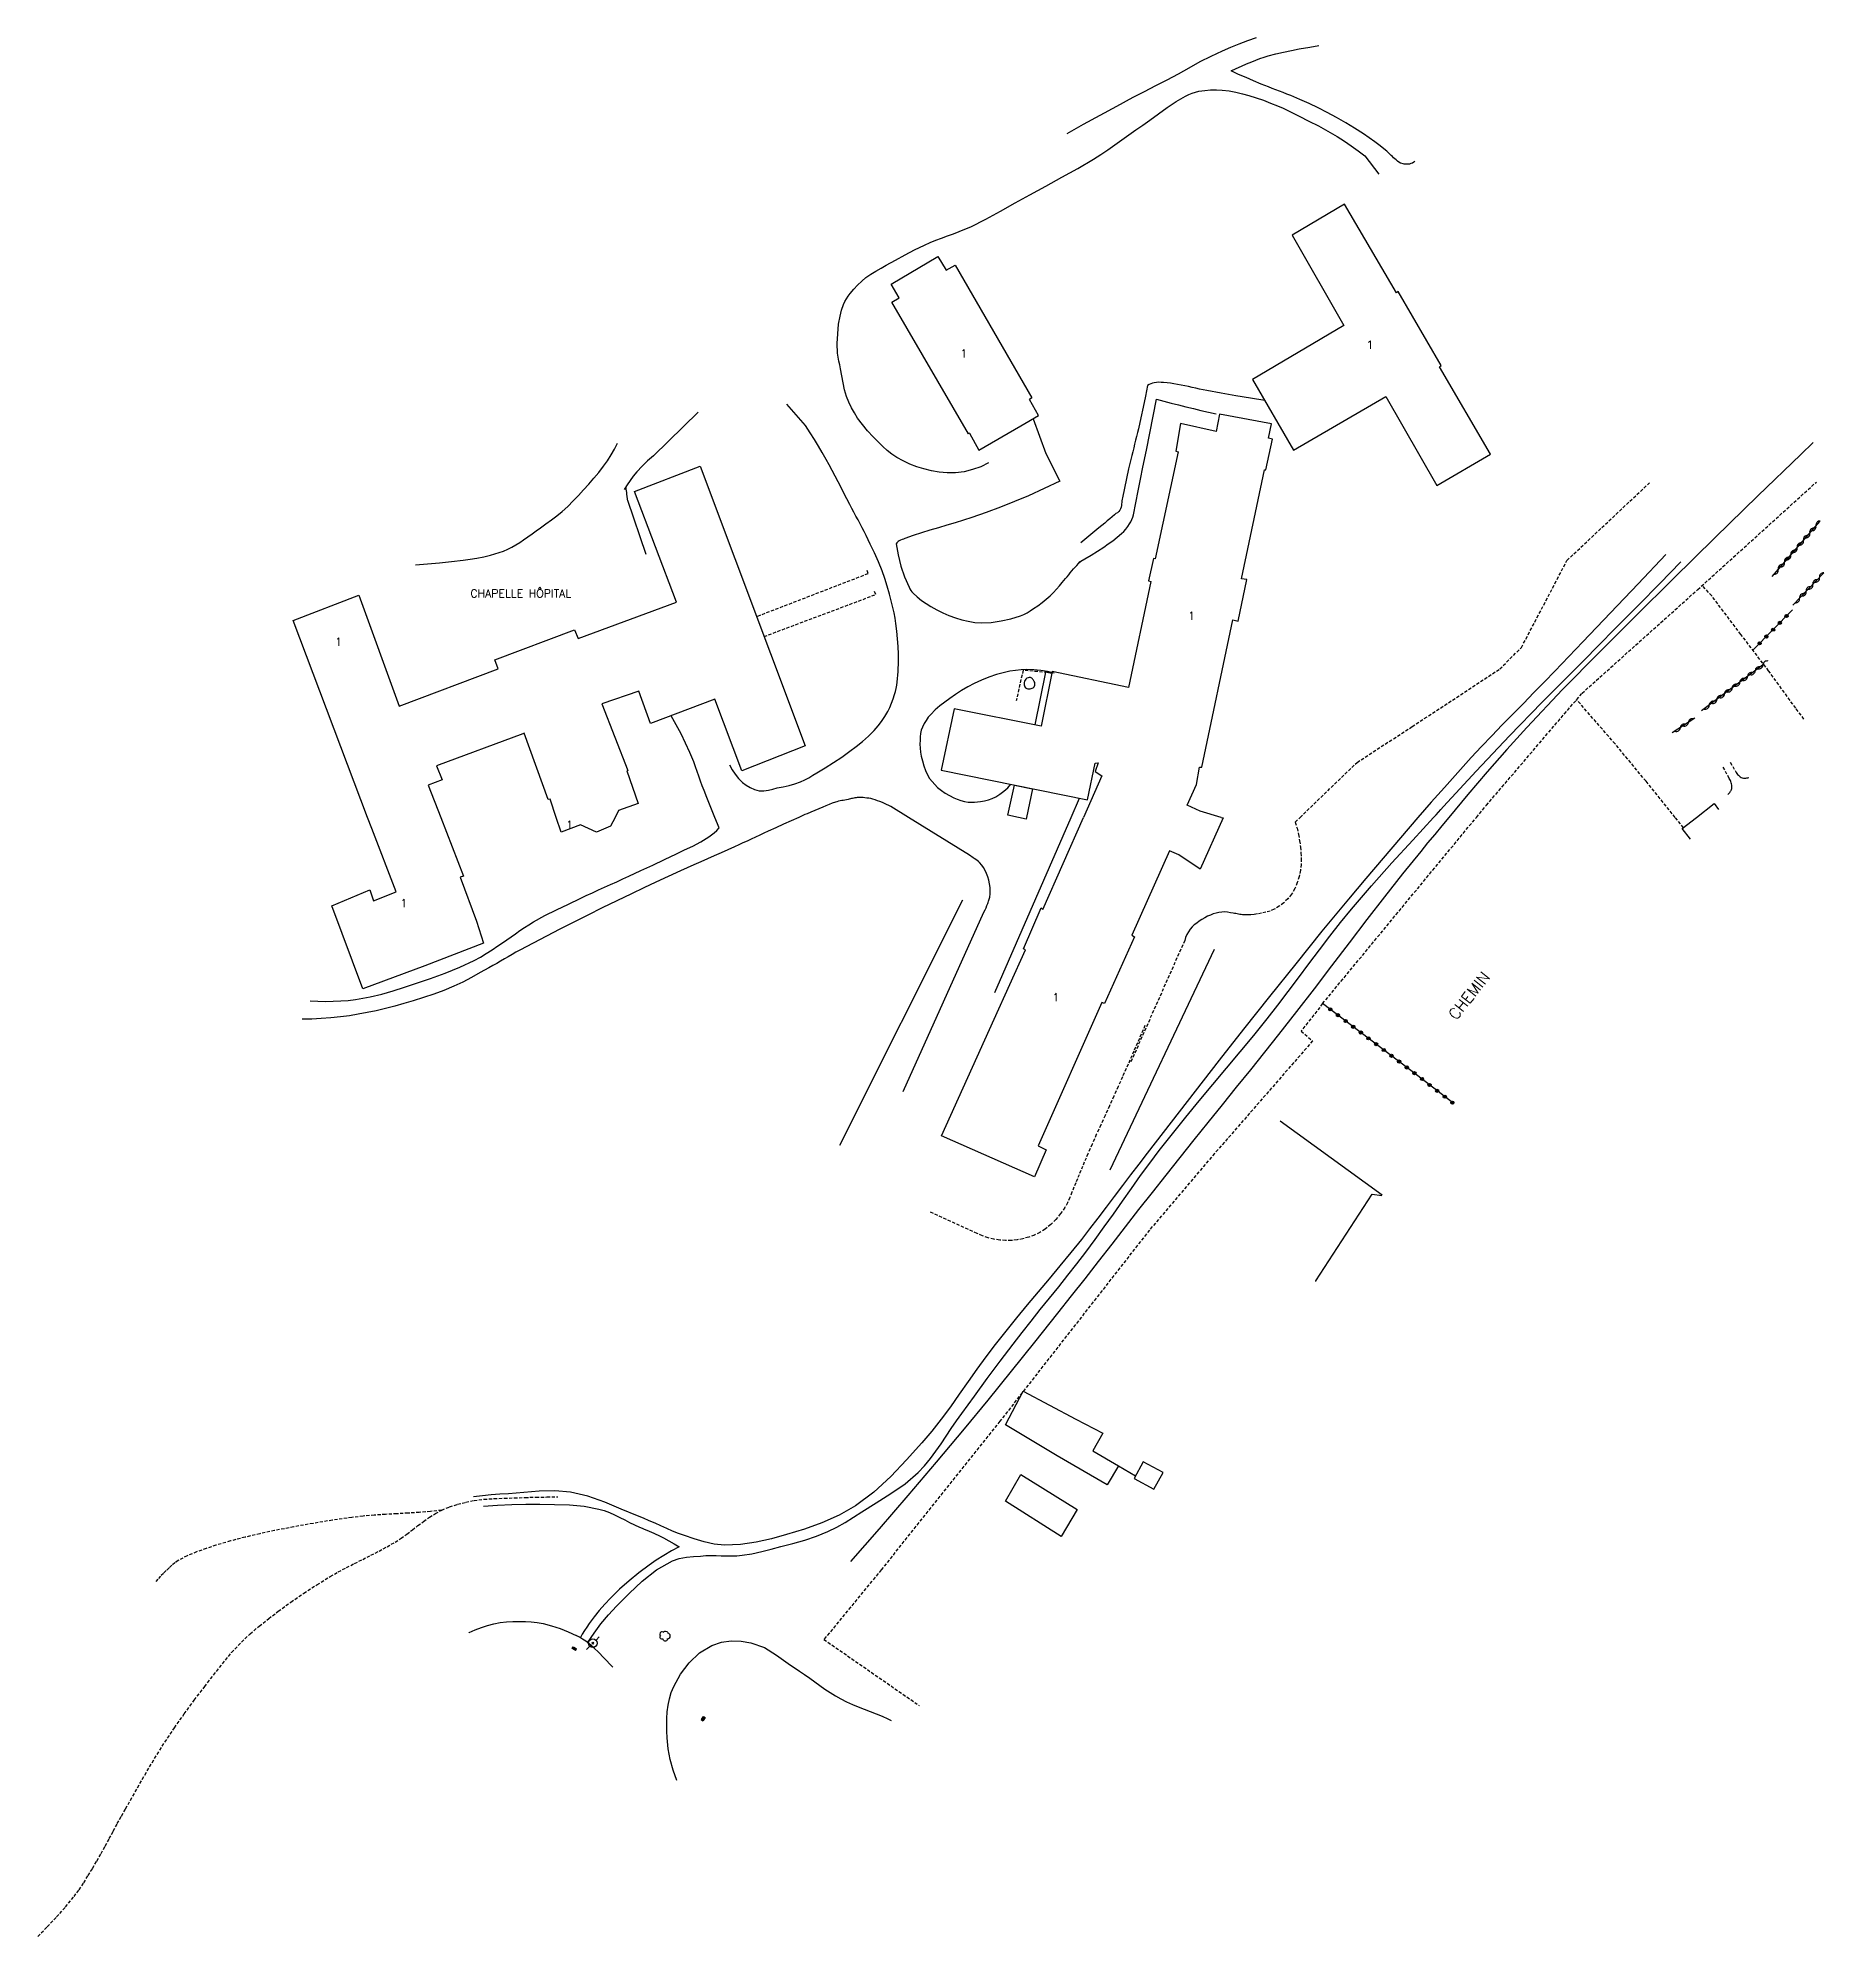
# Model space of a CAD drawing. Header units: millimetres. Extents: x 146000 to 147001, y 141999 to 143000.
# Drawn here: x 146180.7 to 146459.9, y 142496.2 to 142792.8 of the extents above; entities that cross this region are included whole.
import ezdxf
from ezdxf.enums import TextEntityAlignment as Align

# ---------------------------------------------------------------- set-up
doc = ezdxf.new("R2010")
doc.units = ezdxf.units.MM
doc.linetypes.add('DASHED', pattern=[0.75, 0.5, -0.25])
doc.layers.get('0').update_dxf_attribs({"linetype": 'CONTINUOUS'})
for name, color, linetype in [('W0014', 7, 'CONTINUOUS'), ('W0017', 7, 'CONTINUOUS'), ('W0070', 7, 'DASHED'), ('W0071', 7, 'CONTINUOUS'), ('W0101', 7, 'CONTINUOUS'), ('W0104', 1, 'CONTINUOUS'), ('W0112', 1, 'DASHED'), ('W0130', 7, 'CONTINUOUS'), ('W0211', 2, 'CONTINUOUS'), ('W0300', 7, 'CONTINUOUS'), ('W0310', 3, 'CONTINUOUS'), ('W0323', 7, 'CONTINUOUS'), ('W0401', 7, 'CONTINUOUS'), ('W0473', 7, 'CONTINUOUS'), ('W0515', 5, 'CONTINUOUS'), ('W0984', 7, 'CONTINUOUS'), ('W0989', 7, 'CONTINUOUS'), ('W0991', 7, 'CONTINUOUS')]:
    doc.layers.add(name, color=color, linetype=linetype)
doc.styles.get("Standard").update_dxf_attribs({"font": 'romans.shx', "width": 0.85})

# ---------------------------------------------------------------- blocks, each defined once
blk = doc.blocks.new('T401')
for p, q in [((-0.3, 0.3), (0, 0.3)), ((-0.3, -0.25), (-0.3, 0.3)), ((-0.3, 0.15), (0, 0.15)), ((-0.3, 0), (0, 0)), ((0, 0.3), (0, -0.25)), ((-0.3, -0.15), (0, -0.15)), ((-0.3, -0.25), (-0.3, -0.3)), ((-0.3, -0.3), (0, -0.3)), ((0, -0.3), (0, -0.25))]:
    blk.add_line(p, q)
blk = doc.blocks.new('T473')
for p, q in [((-0.166667, 0.166667), (0.166667, -0.166667)), ((-0.166667, -0.166667), (0.166667, 0.166667)), ((0.500001, 0.500001), (1.000002, 1.000002)), ((-1.000002, -1.000002), (-0.500001, -0.500001))]:
    blk.add_line(p, q)
blk.add_ellipse((0, 0), major_axis=(0.471405, 0.471405), ratio=1, start_param=5.4977871438, end_param=11.780972451)
blk = doc.blocks.new('T300')
for p, q in [((-0.8, 0.51), (-0.86, 0.34)), ((-0.86, 0.34), (-0.86, 0.17)), ((-0.86, 0.17), (-0.74, 0.06)), ((-0.69, 0.63), (-0.8, 0.51)), ((-0.8, -0.06), (-0.74, 0.06)), ((-0.74, 0.06), (-0.69, 0.11)), ((-0.57, 0.69), (-0.69, 0.63)), ((-0.46, 0.69), (-0.57, 0.69)), ((-0.29, 0.63), (-0.46, 0.69)), ((-0.29, 0.63), (-0.17, 0.74)), ((-0.23, 0.57), (-0.29, 0.63)), ((-0.17, 0.74), (-0.06, 0.8)), ((-0.06, 0.8), (0.06, 0.8)), ((0.06, 0.8), (0.23, 0.74)), ((0.23, 0.74), (0.34, 0.63)), ((0.34, 0.63), (0.4, 0.51)), ((0.46, 0.46), (0.34, 0.46)), ((0.4, 0.51), (0.4, 0.46)), ((0.57, 0.4), (0.46, 0.46)), ((0.57, 0.4), (0.69, 0.29)), ((0.69, 0.29), (0.74, 0.17)), ((0.74, 0.06), (0.69, -0.17)), ((0.74, 0.17), (0.74, 0.06)), ((-0.8, -0.17), (-0.8, -0.06)), ((-0.8, -0.23), (-0.8, -0.17)), ((-0.74, -0.34), (-0.8, -0.23)), ((-0.69, -0.4), (-0.74, -0.34)), ((-0.51, -0.46), (-0.69, -0.4)), ((-0.4, -0.46), (-0.51, -0.46)), ((-0.4, -0.46), (-0.34, -0.46)), ((-0.34, -0.46), (-0.34, -0.4)), ((-0.34, -0.51), (-0.34, -0.46)), ((-0.29, -0.63), (-0.34, -0.51)), ((-0.17, -0.74), (-0.29, -0.63)), ((-0.06, -0.8), (-0.17, -0.74)), ((0.06, -0.8), (-0.06, -0.8)), ((0.17, -0.74), (0.06, -0.8)), ((0.23, -0.69), (0.17, -0.74)), ((0.29, -0.46), (0.23, -0.46)), ((0.29, -0.63), (0.23, -0.69)), ((0.46, -0.4), (0.29, -0.46)), ((0.34, -0.51), (0.29, -0.63)), ((0.34, -0.51), (0.34, -0.46)), ((0.57, -0.34), (0.46, -0.4)), ((0.63, -0.29), (0.57, -0.34)), ((0.69, -0.17), (0.63, -0.29))]:
    blk.add_line(p, q)
blk = doc.blocks.new('t323o')
at = {"color": 0, "linetype": 'Continuous'}
for radius in [0.25, 0.15]:
    blk.add_circle((0, 0), radius, dxfattribs=at)
blk = doc.blocks.new('t310o')
at = {"color": 0, "linetype": 'Continuous'}
for centre, start, end in [((-0.5, 0.38), 216.8699, 323.1304), ((0.5, -0.37), 36.8699, 143.1303)]:
    blk.add_arc(centre, 0.625, start, end, dxfattribs=at)

msp = doc.modelspace()

# ---------------------------------------------------------------- linework, layer by layer
at = {"layer": 'W0014'}
for points in [[(146248.04, 142543.6), (146248.12, 142543.64), (146249.06, 142544.05), (146250.01, 142544.43), (146250.98, 142544.75), (146251.98, 142545.01), (146252.96, 142545.2), (146253.95, 142545.31), (146254.95, 142545.37), (146255.95, 142545.39), (146256.88, 142545.37), (146257.81, 142545.32), (146258.74, 142545.21), (146259.66, 142545.04), (146260.99, 142544.7), (146262.3, 142544.27), (146263.58, 142543.77), (146264.82, 142543.19)], [(146270.54, 142538.24), (146270.54, 142538.24), (146269.1, 142539.75), (146268.37, 142540.51), (146267.59, 142541.25), (146266.78, 142541.93), (146266.32, 142542.29), (146265.83, 142542.61), (146265.34, 142542.91), (146264.82, 142543.19)]]:
    msp.add_lwpolyline(points, dxfattribs=at)
at = {"layer": 'W0017'}
for points in [[(146371.04, 142792.79), (146369.7, 142792.33), (146368.37, 142791.84), (146367.05, 142791.31), (146365.75, 142790.74), (146364, 142789.91), (146362.27, 142789.03), (146360.57, 142788.09), (146358.89, 142787.11)], [(146367.14, 142787.63), (146367.95, 142788.01), (146368.75, 142788.38), (146369.57, 142788.73), (146370.39, 142789.07), (146371.02, 142789.32), (146371.66, 142789.55), (146372.3, 142789.78), (146372.94, 142789.99)], [(146372.94, 142789.99), (146374.15, 142790.28), (146375.36, 142790.56), (146376.58, 142790.82), (146377.8, 142791.07), (146379.45, 142791.37), (146380.88, 142791.6)], [(146358.89, 142787.11), (146357.12, 142786.21), (146355.34, 142785.31), (146353.58, 142784.39), (146351.82, 142783.47), (146349.22, 142782.08), (146346.62, 142780.68), (146344.04, 142779.27), (146341.47, 142777.83)], [(146395.88, 142773.5), (146395.7, 142773.36), (146395.48, 142773.24), (146395.24, 142773.15), (146395.04, 142773.09), (146394.83, 142773.06), (146394.62, 142773.05), (146394.4, 142773.05), (146394.21, 142773.07), (146394.01, 142773.1), (146393.82, 142773.15), (146393.63, 142773.23), (146393.38, 142773.37), (146393.15, 142773.54), (146392.93, 142773.73), (146392.72, 142773.91), (146392.53, 142774.07), (146392.35, 142774.24), (146392.17, 142774.42), (146391.99, 142774.59), (146391.82, 142774.76), (146391.64, 142774.94), (146391.46, 142775.1), (146391.27, 142775.27), (146390.44, 142775.93), (146389.59, 142776.57), (146388.72, 142777.19), (146387.84, 142777.79), (146386.45, 142778.68), (146385.05, 142779.53), (146383.62, 142780.35), (146382.18, 142781.14), (146380.77, 142781.85), (146379.34, 142782.52), (146377.9, 142783.16), (146376.46, 142783.79), (146375.88, 142784.02), (146375.31, 142784.25), (146374.73, 142784.47), (146374.15, 142784.69), (146373.57, 142784.91), (146372.99, 142785.13), (146372.41, 142785.35), (146371.83, 142785.58), (146370.65, 142786.08), (146369.48, 142786.59), (146368.31, 142787.1), (146367.14, 142787.63)], [(146305.82, 142748.05), (146305.82, 142748.05), (146306.06, 142749.3), (146306.27, 142750.25), (146306.57, 142751.16), (146306.78, 142751.62), (146307.04, 142752.05), (146307.34, 142752.46), (146307.64, 142752.86), (146308.2, 142753.53), (146308.8, 142754.17), (146309.43, 142754.78), (146310.1, 142755.35), (146310.85, 142755.89), (146311.64, 142756.37), (146312.45, 142756.81), (146313.25, 142757.26), (146314.72, 142758.09), (146316.2, 142758.9), (146317.7, 142759.69), (146319.22, 142760.42), (146320.11, 142760.81), (146321.01, 142761.18), (146321.92, 142761.52), (146322.84, 142761.85), (146323.75, 142762.18), (146324.67, 142762.52), (146325.57, 142762.89), (146326.46, 142763.28), (146328.82, 142764.45), (146331.13, 142765.71), (146333.42, 142767.01), (146335.72, 142768.29), (146338.22, 142769.65), (146340.72, 142771.01), (146343.21, 142772.4), (146345.66, 142773.86), (146346.78, 142774.58), (146347.9, 142775.33), (146348.99, 142776.09), (146350.09, 142776.86), (146351.17, 142777.64), (146352.26, 142778.41), (146353.35, 142779.18), (146354.45, 142779.94), (146355.82, 142780.91), (146357.18, 142781.9), (146358.57, 142782.86), (146360.04, 142783.69), (146360.54, 142783.93), (146361.05, 142784.14), (146361.57, 142784.32), (146362.11, 142784.45), (146363.02, 142784.59), (146363.94, 142784.66), (146364.86, 142784.67), (146365.77, 142784.62), (146366.83, 142784.5), (146367.87, 142784.3), (146368.91, 142784.05), (146369.93, 142783.78), (146371.07, 142783.43), (146372.19, 142783.05), (146373.3, 142782.62), (146374.4, 142782.18), (146375.26, 142781.81), (146376.1, 142781.41), (146376.94, 142780.99), (146377.78, 142780.58), (146379.29, 142779.81), (146380.79, 142779.04), (146382.28, 142778.24), (146383.74, 142777.38), (146384.85, 142776.67), (146385.93, 142775.93), (146386.99, 142775.16), (146388.03, 142774.35)], [(146388.03, 142774.35), (146390.25, 142771.5)], [(146329.26, 142726.38), (146328.03, 142725.8), (146326.74, 142725.34), (146325.42, 142725.02), (146324.07, 142724.84), (146322.81, 142724.82), (146321.56, 142724.94), (146320.33, 142725.17), (146319.12, 142725.47), (146318.03, 142725.8), (146316.95, 142726.21), (146315.91, 142726.69), (146314.9, 142727.24), (146314.14, 142727.76), (146313.43, 142728.34), (146312.76, 142728.95), (146312.11, 142729.59), (146311.22, 142730.48), (146310.35, 142731.41), (146309.54, 142732.38), (146308.79, 142733.4), (146308.29, 142734.19), (146307.83, 142735.01), (146307.42, 142735.86), (146307.07, 142736.74), (146306.75, 142737.81), (146306.53, 142738.9), (146306.34, 142740), (146306.14, 142741.09), (146306.01, 142741.69), (146305.86, 142742.3), (146305.74, 142742.92), (146305.67, 142743.54), (146305.62, 142745.04), (146305.68, 142746.55), (146305.82, 142748.05), (146305.82, 142748.05)], [(146288.8, 142679.23), (146289.18, 142678.46), (146289.65, 142677.74), (146290.19, 142677.07), (146290.82, 142676.48), (146291.39, 142676.03), (146292.02, 142675.65), (146292.69, 142675.35), (146293.4, 142675.17), (146294.14, 142675.14), (146294.86, 142675.25), (146295.56, 142675.43), (146296.25, 142675.6), (146297.17, 142675.79), (146298.08, 142676), (146298.99, 142676.24), (146299.88, 142676.56), (146300.54, 142676.86), (146301.18, 142677.21), (146301.81, 142677.58), (146302.43, 142677.96), (146303.74, 142678.76), (146305.04, 142679.58), (146306.33, 142680.43), (146307.58, 142681.33), (146308.57, 142682.09), (146309.55, 142682.87), (146310.5, 142683.7), (146311.39, 142684.6), (146311.98, 142685.29), (146312.53, 142686.01), (146313.04, 142686.76), (146313.5, 142687.54), (146313.82, 142688.18), (146314.1, 142688.84), (146314.33, 142689.51), (146314.55, 142690.19), (146314.69, 142690.67), (146314.81, 142691.16), (146314.91, 142691.65), (146314.99, 142692.15), (146315.05, 142692.69), (146315.1, 142693.23), (146315.13, 142693.78), (146315.15, 142694.32), (146315.16, 142694.87), (146315.17, 142695.41), (146315.16, 142695.95), (146315.16, 142696.5), (146315.11, 142697.7), (146315.04, 142698.9), (146314.92, 142700.09), (146314.77, 142701.28), (146314.64, 142702.13), (146314.49, 142702.97), (146314.31, 142703.81), (146314.11, 142704.64), (146313.78, 142705.88), (146313.43, 142707.11), (146313.05, 142708.33), (146312.62, 142709.54), (146312.05, 142710.94), (146311.43, 142712.32), (146310.78, 142713.69), (146310.12, 142715.05), (146309.81, 142715.66), (146309.5, 142716.27), (146309.18, 142716.87), (146308.86, 142717.48), (146308.53, 142718.08), (146308.21, 142718.69), (146307.89, 142719.29), (146307.57, 142719.89), (146307.11, 142720.78), (146306.65, 142721.66), (146306.2, 142722.55), (146305.75, 142723.43), (146305.29, 142724.31), (146304.83, 142725.19), (146304.36, 142726.07), (146303.88, 142726.94), (146303.28, 142727.99), (146302.67, 142729.03), (146302.04, 142730.06), (146301.4, 142731.09), (146300.67, 142732.24), (146300.67, 142732.24), (146300.67, 142732.24), (146297.73, 142735.56), (146297.73, 142735.56), (146297.73, 142735.56), (146297.73, 142735.56), (146297.73, 142735.56)], [(146351.88, 142718.28), (146352.25, 142720.15), (146352.63, 142722.01), (146353, 142723.87), (146353.38, 142725.74), (146353.91, 142728.39), (146354.44, 142731.05), (146354.97, 142733.7), (146355.5, 142736.35)], [(146355.5, 142736.35), (146356.64, 142736.04), (146357.78, 142735.74), (146358.92, 142735.44), (146360.07, 142735.15), (146361.25, 142734.87), (146362.43, 142734.6), (146363.61, 142734.34), (146364.79, 142734.08)], [(146283.86, 142734.32), (146283.86, 142734.32), (146276.89, 142727.5), (146276.89, 142727.5), (146276.89, 142727.5), (146276.89, 142727.5), (146275.98, 142726.7), (146275.11, 142725.86), (146274.28, 142724.97), (146273.74, 142724.32), (146273.24, 142723.65), (146272.77, 142722.95), (146272.34, 142722.23)], [(146336.23, 142733.3), (146338.18, 142727.86)], [(146239.74, 142710.49), (146241.61, 142710.62), (146243.48, 142710.78), (146245.34, 142710.97), (146247.19, 142711.21), (146248.26, 142711.36), (146249.32, 142711.53), (146250.38, 142711.72), (146251.43, 142711.97), (146252.12, 142712.16), (146252.81, 142712.37), (146253.49, 142712.61), (146254.15, 142712.89), (146254.79, 142713.22), (146255.41, 142713.59), (146256.01, 142713.98), (146256.61, 142714.37), (146257.28, 142714.83), (146257.93, 142715.3), (146258.58, 142715.78), (146259.23, 142716.27), (146260.09, 142716.88), (146260.96, 142717.49), (146261.81, 142718.12), (146262.64, 142718.79), (146263.52, 142719.6), (146264.36, 142720.44), (146265.18, 142721.3), (146265.99, 142722.18), (146266.8, 142723.07), (146267.6, 142723.98), (146268.38, 142724.91), (146269.11, 142725.87), (146269.71, 142726.74), (146270.27, 142727.63), (146270.8, 142728.54), (146271.29, 142729.48)], [(146338.18, 142727.86), (146340.4, 142723.53), (146335.51, 142721.25)], [(146272.57, 142722.55), (146272.6, 142722.3), (146272.63, 142722.04), (146272.67, 142721.79), (146272.7, 142721.53), (146272.71, 142721.41), (146272.73, 142721.29), (146272.75, 142721.17), (146272.76, 142721.05), (146272.78, 142720.93), (146272.79, 142720.81), (146272.81, 142720.69), (146272.82, 142720.57)], [(146335.51, 142721.25), (146333.32, 142720.35), (146331.1, 142719.49), (146328.88, 142718.66), (146326.64, 142717.87), (146325.34, 142717.44), (146324.04, 142717.03), (146322.72, 142716.64), (146321.41, 142716.26), (146320.1, 142715.87), (146318.78, 142715.47), (146317.48, 142715.05), (146316.19, 142714.59), (146315.96, 142714.5), (146315.73, 142714.42), (146315.5, 142714.32), (146315.29, 142714.2), (146315.15, 142714.11), (146315.03, 142714), (146314.92, 142713.89), (146314.82, 142713.77)], [(146272.82, 142720.57), (146275.68, 142712.14)], [(146343.29, 142710.83), (146344.3, 142711.39), (146345.3, 142711.98), (146346.27, 142712.6), (146347.24, 142713.24), (146347.96, 142713.73), (146348.67, 142714.23), (146349.36, 142714.77), (146350.01, 142715.34), (146350.37, 142715.69), (146350.71, 142716.05), (146351.02, 142716.44), (146351.3, 142716.85), (146351.49, 142717.19), (146351.65, 142717.54), (146351.78, 142717.91), (146351.88, 142718.28)], [(146314.82, 142713.77), (146315.12, 142712.01), (146315.56, 142710.28), (146316.13, 142708.59), (146316.83, 142706.95), (146316.95, 142706.7), (146317.1, 142706.47), (146317.26, 142706.25), (146317.45, 142706.04), (146318.08, 142705.44), (146318.77, 142704.9), (146319.49, 142704.42), (146320.23, 142703.96), (146321.15, 142703.44), (146322.1, 142702.96), (146323.07, 142702.54), (146324.08, 142702.18), (146325.06, 142701.89), (146326.07, 142701.65), (146327.09, 142701.48), (146328.13, 142701.42), (146329.68, 142701.48), (146331.23, 142701.69), (146332.75, 142702.02), (146334.23, 142702.5), (146334.77, 142702.72), (146335.28, 142702.99), (146335.78, 142703.29), (146336.25, 142703.62)], [(146336.25, 142703.62), (146336.94, 142704.08), (146337.61, 142704.57), (146338.25, 142705.09), (146338.88, 142705.64), (146339.38, 142706.13), (146339.86, 142706.65), (146340.32, 142707.18), (146340.77, 142707.71), (146341.03, 142708.01), (146341.28, 142708.31), (146341.53, 142708.61), (146341.78, 142708.92), (146342.03, 142709.22), (146342.28, 142709.52), (146342.53, 142709.82), (146342.8, 142710.11), (146343.05, 142710.38), (146343.31, 142710.65), (146343.57, 142710.91), (146343.84, 142711.16)], [(146339.51, 142693.56), (146338.46, 142693.79), (146337.4, 142693.95), (146336.33, 142694.05), (146335.25, 142694.09), (146334.36, 142694.06), (146333.47, 142693.98), (146332.59, 142693.84), (146331.72, 142693.66), (146330.51, 142693.32), (146329.32, 142692.91), (146328.16, 142692.44), (146327.02, 142691.92), (146326.02, 142691.4), (146325.05, 142690.83), (146324.11, 142690.22), (146323.18, 142689.58), (146322.41, 142689.01), (146321.64, 142688.42), (146320.91, 142687.79), (146320.23, 142687.1), (146319.84, 142686.64), (146319.49, 142686.16), (146319.17, 142685.65), (146318.91, 142685.11), (146318.75, 142684.61), (146318.64, 142684.1), (146318.58, 142683.58), (146318.55, 142683.07), (146318.54, 142682.44), (146318.57, 142681.82), (146318.64, 142681.2), (146318.74, 142680.59), (146318.91, 142679.83), (146319.12, 142679.08), (146319.39, 142678.34), (146319.73, 142677.64), (146320.05, 142677.1), (146320.43, 142676.6), (146320.85, 142676.14), (146321.3, 142675.7), (146321.88, 142675.22), (146322.49, 142674.79), (146323.14, 142674.4), (146323.81, 142674.07), (146324.36, 142673.84), (146324.93, 142673.65), (146325.5, 142673.5), (146326.09, 142673.4), (146326.58, 142673.37), (146327.06, 142673.38), (146327.54, 142673.42), (146328.02, 142673.49), (146328.62, 142673.61), (146329.22, 142673.76), (146329.81, 142673.96), (146330.38, 142674.23), (146331.04, 142674.63), (146331.66, 142675.09), (146332.24, 142675.61), (146332.76, 142676.18)], [(146286.47, 142671), (146286.05, 142672.04), (146285.63, 142673.09), (146285.21, 142674.13), (146284.8, 142675.18), (146284.52, 142675.92), (146284.25, 142676.67), (146283.99, 142677.42), (146283.72, 142678.17), (146283.46, 142678.92), (146283.18, 142679.66), (146282.89, 142680.4), (146282.58, 142681.14), (146281.91, 142682.6), (146281.2, 142684.05), (146280.45, 142685.47), (146279.67, 142686.88)], [(146313.97, 142672.71), (146313.65, 142672.87), (146313.32, 142673.03), (146312.99, 142673.18), (146312.66, 142673.32), (146312.29, 142673.47), (146311.92, 142673.61), (146311.54, 142673.75), (146311.16, 142673.86), (146310.86, 142673.93), (146310.56, 142673.99), (146310.25, 142674.03), (146309.94, 142674.07), (146309.64, 142674.09), (146309.34, 142674.11), (146309.04, 142674.12), (146308.74, 142674.11), (146308.56, 142674.08), (146308.37, 142674.05), (146308.19, 142674.02), (146308.01, 142673.97), (146307.83, 142673.93), (146307.66, 142673.88), (146307.48, 142673.84), (146307.3, 142673.8), (146307.05, 142673.75), (146306.8, 142673.71), (146306.55, 142673.66), (146306.31, 142673.62), (146306.06, 142673.57), (146305.81, 142673.52), (146305.57, 142673.46), (146305.32, 142673.39), (146304.82, 142673.22), (146304.34, 142673.02), (146303.85, 142672.81), (146303.37, 142672.6), (146302.75, 142672.35), (146302.13, 142672.09), (146301.51, 142671.83), (146300.89, 142671.57), (146300.56, 142671.43), (146300.24, 142671.29), (146299.91, 142671.14), (146299.59, 142671)], [(146342.14, 142671), (146343.45, 142674)], [(146299.59, 142671), (146298.39, 142670.47), (146297.2, 142669.93), (146296.01, 142669.39), (146294.82, 142668.84), (146294.16, 142668.54), (146293.5, 142668.24), (146292.84, 142667.93), (146292.18, 142667.62), (146291.53, 142667.31), (146290.87, 142667.01), (146290.21, 142666.7), (146289.55, 142666.4), (146288.5, 142665.93), (146287.45, 142665.46), (146286.4, 142664.99), (146285.34, 142664.53), (146284.29, 142664.07), (146283.23, 142663.6), (146282.18, 142663.13), (146281.13, 142662.65), (146279.21, 142661.77), (146277.29, 142660.88), (146275.37, 142659.98), (146273.47, 142659.07), (146271.18, 142657.97), (146268.9, 142656.85), (146266.63, 142655.72), (146264.36, 142654.58), (146262.27, 142653.52), (146260.18, 142652.45), (146258.09, 142651.37), (146256.02, 142650.26), (146255.41, 142649.93), (146254.81, 142649.59), (146254.21, 142649.24), (146253.61, 142648.89), (146253.01, 142648.55), (146252.4, 142648.2), (146251.8, 142647.86), (146251.2, 142647.52), (146249.84, 142646.77), (146248.49, 142646.01), (146247.12, 142645.28), (146245.71, 142644.62), (146244.15, 142643.98), (146242.56, 142643.4), (146240.96, 142642.86), (146239.35, 142642.35), (146237.92, 142641.92), (146236.47, 142641.52), (146235.02, 142641.14), (146233.56, 142640.8), (146232.17, 142640.51), (146230.78, 142640.24), (146229.38, 142640.01), (146227.98, 142639.82), (146226.49, 142639.67), (146224.99, 142639.56), (146223.5, 142639.49), (146222, 142639.46)], [(146287.15, 142669.37), (146286.47, 142671)], [(146316.74, 142671), (146313.97, 142672.71)], [(146326.27, 142665.09), (146316.74, 142671)], [(146330.23, 142643.63), (146342.14, 142671)], [(146223.26, 142642.36), (146224.46, 142642.29), (146225.65, 142642.26), (146226.84, 142642.27), (146228.04, 142642.33), (146229.2, 142642.42), (146230.36, 142642.56), (146231.51, 142642.74), (146232.65, 142642.96), (146234.45, 142643.39), (146236.22, 142643.9), (146237.98, 142644.46), (146239.73, 142645.05), (146242.05, 142645.85), (146244.37, 142646.68), (146246.66, 142647.6), (146248.89, 142648.63), (146249.85, 142649.15), (146250.78, 142649.73), (146251.69, 142650.33), (146252.6, 142650.93), (146253.3, 142651.39), (146253.99, 142651.87), (146254.67, 142652.35), (146255.36, 142652.83), (146256.04, 142653.31), (146256.73, 142653.78), (146257.44, 142654.23), (146258.15, 142654.67), (146259.94, 142655.66), (146261.77, 142656.57), (146263.61, 142657.46), (146265.45, 142658.33), (146266.4, 142658.78), (146267.35, 142659.23), (146268.3, 142659.66), (146269.25, 142660.1), (146270.2, 142660.53), (146271.16, 142660.96), (146272.11, 142661.4), (146273.06, 142661.83), (146274.92, 142662.69), (146276.78, 142663.54), (146278.64, 142664.4), (146280.48, 142665.3), (146281.76, 142665.91), (146283.05, 142666.53), (146284.31, 142667.19), (146285.53, 142667.95), (146285.96, 142668.27), (146286.38, 142668.61), (146286.78, 142668.98), (146287.15, 142669.37)], [(146328.54, 142656.21), (146328.71, 142656.54), (146328.86, 142656.88), (146329, 142657.22), (146329.13, 142657.57), (146329.19, 142657.73), (146329.24, 142657.89), (146329.3, 142658.05), (146329.35, 142658.21), (146329.39, 142658.38), (146329.44, 142658.54), (146329.47, 142658.71), (146329.5, 142658.88), (146329.53, 142659.17), (146329.53, 142659.46), (146329.52, 142659.75), (146329.49, 142660.04), (146329.41, 142660.61), (146329.29, 142661.17), (146329.14, 142661.73), (146328.93, 142662.26), (146328.72, 142662.72), (146328.47, 142663.15), (146328.18, 142663.56), (146327.85, 142663.94), (146327.66, 142664.12), (146327.45, 142664.28), (146327.24, 142664.42), (146327.03, 142664.57), (146326.84, 142664.7), (146326.65, 142664.83), (146326.46, 142664.96), (146326.27, 142665.09)], [(146315.89, 142628.19), (146328.54, 142656.21)]]:
    msp.add_lwpolyline(points, dxfattribs=at)
at = {"layer": 'W0070'}
for points in [[(146180.73, 142496.16), (146182.18, 142497.67), (146183.63, 142499.2), (146185.04, 142500.76), (146186.37, 142502.39), (146187.15, 142503.45), (146187.88, 142504.55), (146188.57, 142505.67), (146189.26, 142506.79), (146189.93, 142507.94), (146190.59, 142509.1), (146191.24, 142510.27), (146191.87, 142511.44), (146192.5, 142512.61), (146193.13, 142513.79), (146193.77, 142514.96), (146194.43, 142516.12), (146195.92, 142518.74), (146197.42, 142521.37), (146198.95, 142523.97), (146200.56, 142526.53), (146202.05, 142528.75), (146203.58, 142530.93), (146205.16, 142533.08), (146206.78, 142535.2), (146208.15, 142536.99), (146209.54, 142538.76), (146210.99, 142540.5), (146212.53, 142542.15), (146213.89, 142543.44), (146215.31, 142544.66), (146216.78, 142545.82), (146218.27, 142546.96), (146220.25, 142548.4), (146222.27, 142549.79), (146224.32, 142551.12), (146226.41, 142552.4), (146227.66, 142553.12), (146228.92, 142553.79), (146230.19, 142554.44), (146231.48, 142555.08), (146232.76, 142555.72), (146234.03, 142556.37), (146235.29, 142557.05), (146236.53, 142557.77), (146237.46, 142558.37), (146238.36, 142559.01), (146239.23, 142559.67), (146240.1, 142560.35), (146240.98, 142561.01), (146241.89, 142561.65), (146242.83, 142562.24), (146243.81, 142562.76), (146245.03, 142563.27), (146246.29, 142563.68), (146247.57, 142564), (146248.86, 142564.26), (146250.43, 142564.47), (146252, 142564.58), (146253.58, 142564.63), (146255.15, 142564.68), (146256.85, 142564.75), (146258.55, 142564.79), (146260.25, 142564.82), (146261.95, 142564.82)], [(146243.81, 142562.76), (146242.06, 142562.56), (146240.31, 142562.42), (146238.55, 142562.3), (146236.79, 142562.2), (146235.03, 142562.1), (146233.27, 142561.98), (146231.52, 142561.83), (146229.76, 142561.62), (146226.73, 142561.19), (146223.71, 142560.7), (146220.7, 142560.16), (146217.7, 142559.56), (146215.39, 142559.07), (146213.09, 142558.54), (146210.8, 142557.95), (146208.54, 142557.27), (146207.03, 142556.78), (146205.52, 142556.25), (146204.04, 142555.64), (146202.63, 142554.89), (146202.13, 142554.54), (146201.66, 142554.15), (146201.22, 142553.74), (146200.78, 142553.32), (146200.33, 142552.89), (146199.9, 142552.45), (146199.47, 142552), (146199.06, 142551.53)]]:
    msp.add_lwpolyline(points, dxfattribs=at)
at = {"layer": 'W0071'}
for points in [[(146435.08, 142712.09), (146430.76, 142707.52), (146426.42, 142702.96), (146422.08, 142698.41), (146417.73, 142693.87), (146416.1, 142692.18), (146414.46, 142690.5), (146412.81, 142688.82), (146411.16, 142687.15), (146409.52, 142685.47), (146407.89, 142683.77), (146406.27, 142682.07), (146404.67, 142680.35), (146402.57, 142678.03), (146400.48, 142675.7), (146398.41, 142673.36), (146396.35, 142671)], [(146398.78, 142671), (146399.17, 142671.42), (146399.55, 142671.84), (146399.93, 142672.26), (146400.32, 142672.68), (146402.88, 142675.47), (146405.45, 142678.24), (146408.03, 142681.01), (146410.64, 142683.75), (146412.32, 142685.49), (146414.01, 142687.22), (146415.72, 142688.94), (146417.42, 142690.66), (146419.13, 142692.38), (146420.84, 142694.09), (146422.55, 142695.81), (146424.25, 142697.53), (146427.54, 142700.88), (146430.83, 142704.22), (146434.12, 142707.57), (146437.4, 142710.92)], [(146396.35, 142671), (146393.62, 142667.83), (146390.9, 142664.65), (146388.2, 142661.45), (146385.51, 142658.25), (146381.35, 142653.21), (146377.24, 142648.13), (146373.17, 142643.03), (146369.11, 142637.91), (146365.31, 142633.09), (146361.53, 142628.24), (146357.76, 142623.39), (146354.01, 142618.52), (146352.72, 142616.84), (146351.45, 142615.16), (146350.17, 142613.47), (146348.9, 142611.78), (146347.63, 142610.09), (146346.34, 142608.41), (146345.05, 142606.73), (146343.75, 142605.07), (146342.09, 142603), (146340.4, 142600.94), (146338.71, 142598.9), (146337, 142596.87), (146335.3, 142594.83), (146333.6, 142592.79), (146331.93, 142590.73), (146330.28, 142588.65), (146328.83, 142586.74), (146327.43, 142584.8), (146326.05, 142582.84), (146324.68, 142580.87), (146323.29, 142578.92), (146321.87, 142576.99), (146320.39, 142575.1), (146318.83, 142573.27), (146316.45, 142570.61), (146313.99, 142568.01), (146311.34, 142565.57), (146308.44, 142563.42), (146305.9, 142561.96), (146303.22, 142560.78), (146300.47, 142559.81), (146297.7, 142558.95), (146295.34, 142558.3), (146292.94, 142557.75), (146290.49, 142557.38), (146288.02, 142557.3), (146286.4, 142557.47), (146284.82, 142557.83), (146283.27, 142558.3), (146281.75, 142558.8), (146280.81, 142559.13), (146279.88, 142559.49), (146278.97, 142559.88), (146278.06, 142560.29), (146277.15, 142560.71), (146276.25, 142561.12), (146275.33, 142561.51), (146274.41, 142561.88), (146271.85, 142562.93), (146269.28, 142564), (146266.64, 142564.95), (146263.91, 142565.58), (146261.48, 142565.78), (146259.05, 142565.71), (146256.64, 142565.51), (146254.25, 142565.33), (146252.88, 142565.25), (146251.52, 142565.14), (146250.16, 142565.02), (146248.8, 142564.87)], [(146266.61, 142542.03), (146267.61, 142543.55), (146268.7, 142545.01), (146269.87, 142546.41), (146271.11, 142547.74), (146273.08, 142549.72), (146275.13, 142551.66), (146277.37, 142553.42), (146279.86, 142554.83), (146280.92, 142555.2), (146282.04, 142555.4), (146283.15, 142555.51), (146284.25, 142555.6), (146285.06, 142555.66), (146285.87, 142555.67), (146286.68, 142555.66), (146287.49, 142555.64), (146288.3, 142555.62), (146289.12, 142555.62), (146289.93, 142555.64), (146290.74, 142555.71), (146292.28, 142555.95), (146293.81, 142556.29), (146295.31, 142556.67), (146296.82, 142557.08), (146298.67, 142557.58), (146300.53, 142558.1), (146302.37, 142558.69), (146304.16, 142559.41), (146305.54, 142560.09), (146306.87, 142560.86), (146308.16, 142561.68), (146309.45, 142562.51), (146311.71, 142563.92), (146314, 142565.35), (146316.21, 142566.89), (146318.26, 142568.65), (146319.25, 142569.7), (146320.18, 142570.81), (146321.04, 142571.96), (146321.86, 142573.14), (146322.64, 142574.34), (146323.43, 142575.53), (146324.23, 142576.72), (146325.06, 142577.88), (146327.05, 142580.59), (146329.05, 142583.31), (146331.05, 142586.02), (146333.09, 142588.7), (146334.49, 142590.52), (146335.91, 142592.31), (146337.34, 142594.1), (146338.78, 142595.89), (146340.21, 142597.67), (146341.64, 142599.47), (146343.06, 142601.27), (146344.45, 142603.09), (146345.91, 142605.06), (146347.34, 142607.04), (146348.76, 142609.03), (146350.17, 142611.03), (146351.58, 142613.03), (146353, 142615.03), (146354.45, 142617), (146355.92, 142618.95), (146357.97, 142621.57), (146360.06, 142624.15), (146362.17, 142626.71), (146364.3, 142629.26), (146366.44, 142631.8), (146368.57, 142634.35), (146370.68, 142636.92), (146372.76, 142639.51), (146374.43, 142641.64), (146376.07, 142643.79), (146377.7, 142645.95), (146379.31, 142648.12), (146380.94, 142650.29), (146382.58, 142652.44), (146384.25, 142654.57), (146385.96, 142656.67), (146389.08, 142660.33), (146392.28, 142663.92), (146395.53, 142667.46), (146398.78, 142671)], [(146250.35, 142563.37), (146252.55, 142563.55), (146254.75, 142563.66), (146256.95, 142563.71), (146259.15, 142563.7), (146261.45, 142563.65), (146263.76, 142563.59), (146266.08, 142563.38), (146268.36, 142562.94), (146269.2, 142562.69), (146270.03, 142562.38), (146270.83, 142562.03), (146271.62, 142561.64), (146272.4, 142561.24), (146273.17, 142560.84), (146273.95, 142560.46), (146274.74, 142560.09), (146275.11, 142559.94), (146275.47, 142559.79), (146275.84, 142559.64), (146276.2, 142559.49), (146276.57, 142559.34), (146276.93, 142559.18), (146277.29, 142559.02), (146277.65, 142558.85), (146278.49, 142558.43), (146279.31, 142557.98), (146280.12, 142557.52), (146280.91, 142557.03)], [(146280.91, 142557.03), (146279.69, 142556.39), (146278.5, 142555.7), (146277.34, 142554.97), (146276.21, 142554.18), (146274.62, 142552.99), (146273.08, 142551.73), (146271.6, 142550.4), (146270.17, 142549.02), (146269.28, 142548.08), (146268.43, 142547.1), (146267.62, 142546.09), (146266.85, 142545.05), (146266.47, 142544.5), (146266.11, 142543.94), (146265.77, 142543.37), (146265.46, 142542.78)]]:
    msp.add_lwpolyline(points, dxfattribs=at)
at = {"layer": 'W0101'}
msp.add_lwpolyline([(146407.66, 142727.75), (146399.72, 142741.39), (146399.97, 142741.59), (146393.24, 142753.17), (146392.99, 142752.95), (146384.89, 142766.82), (146376.67, 142761.99), (146384.74, 142747.87), (146370.5, 142739.44), (146376.89, 142728.4), (146391.3, 142736.76), (146399.27, 142722.86)], close=True, dxfattribs=at)
for points in [[(146315.3, 142752.18), (146314.03, 142754.34), (146321.34, 142758.64), (146322.62, 142756.48)], [(146322.62, 142756.48), (146324.05, 142757.3), (146336.04, 142736.54), (146335.66, 142736.32)], [(146326.14, 142730.95), (146314.14, 142751.5), (146315.3, 142752.18)], [(146326.27, 142731.02), (146327.73, 142728.38), (146334.3, 142732.16), (146337.05, 142733.79), (146335.66, 142736.32)], [(146365.62, 142671), (146362.3, 142672), (146360.3, 142672.93), (146361.73, 142676.15), (146362.21, 142678.87), (146362.57, 142678.83), (146367.44, 142701.85), (146368.27, 142701.68), (146369.63, 142708.15), (146368.78, 142708.29), (146372.36, 142725.32), (146372.56, 142725.3), (146373.64, 142730.11), (146372.97, 142730.23), (146373.48, 142732.49), (146365.34, 142734.03), (146364.82, 142731.31), (146359.26, 142732.55), (146358.52, 142728.24), (146358.9, 142728.14), (146355.26, 142711.42), (146355.05, 142711.45), (146354.24, 142707.94), (146354.61, 142707.84), (146351.12, 142691.29), (146339.17, 142693.8), (146337.49, 142685.24), (146323.89, 142687.98), (146321.87, 142678.4), (146344.7, 142673.75), (146345.93, 142679.47), (146346.36, 142679.52), (146345.92, 142678.16), (146346.95, 142677.48), (146344.1, 142671)], [(146326.27, 142731.02), (146326.14, 142730.95)], [(146232.22, 142671), (146220.59, 142701.79), (146230.86, 142705.71), (146237.19, 142688.4), (146252.62, 142694.19), (146252.1, 142695.64), (146264.55, 142700.33), (146265.15, 142698.98), (146280.51, 142704.62), (146273.91, 142721.91), (146284.19, 142725.89), (146300.61, 142682.2), (146290.69, 142678.26), (146286.49, 142689.46), (146276.45, 142685.66), (146274.6, 142690.75), (146268.83, 142688.74), (146272.87, 142678.34), (146272.74, 142678.29), (146274.53, 142673.18), (146271.45, 142672.08), (146270.9, 142671)], [(146261.71, 142671), (146260.74, 142673.86), (146260.45, 142673.78), (146256.68, 142684.14), (146256.48, 142684.07), (146243.02, 142679.04), (146243.87, 142676.85), (146241.71, 142676.04), (146243.66, 142671)], [(146243.66, 142671), (146247.21, 142661.83), (146246.72, 142661.65), (146249.26, 142654.78), (146250.34, 142651.37), (146241.17, 142647.81), (146231.49, 142644.23), (146226.64, 142657.21), (146232.59, 142659.71), (146233.16, 142657.99), (146236.72, 142659.37), (146232.88, 142669.26), (146232.22, 142671)], [(146270.9, 142671), (146270.2, 142669.62), (146268.01, 142668.72), (146265.49, 142669.84), (146262.49, 142668.7), (146261.71, 142671)], [(146365.62, 142671), (146365.92, 142670.91), (146362.3, 142662.89), (146358.98, 142665.15), (146357.5, 142665.79), (146351.62, 142652.58), (146352.04, 142652.36), (146347.39, 142641.95), (146346.96, 142642.07), (146337.02, 142619.68), (146338.28, 142619.08), (146336.45, 142614.83), (146321.9, 142621.23), (146330.15, 142639.49), (146335, 142650.31), (146334.7, 142650.45), (146337.48, 142656.88), (146337.75, 142656.62), (146344.1, 142671)]]:
    msp.add_lwpolyline(points, dxfattribs=at)
at = {"layer": 'W0104'}
for points in [[(146339.11, 142693.51), (146338.15, 142693.7), (146336.46, 142685.45)], [(146333.92, 142671), (146332.28, 142671.35), (146333.29, 142676.06), (146336.13, 142675.45)], [(146336.13, 142675.45), (146335.17, 142671)], [(146335.17, 142671), (146335.12, 142670.74), (146333.92, 142671)], [(146438.92, 142667.62), (146437.64, 142669.26), (146439.87, 142671)], [(146439.87, 142671), (146442.62, 142673.15)], [(146442.62, 142673.15), (146443.32, 142672.26)], [(146349.55, 142569.68), (146352.21, 142568.11)]]:
    msp.add_lwpolyline(points, dxfattribs=at)
msp.add_lwpolyline([(146349.55, 142569.68), (146347.76, 142566.71), (146339.98, 142571.27), (146331.89, 142576.07), (146334.68, 142581.38), (146342.9, 142577), (146342.9, 142576.97), (146347.13, 142574.77), (146345.53, 142572.01)], close=True, dxfattribs=at)
at = {"layer": 'W0112'}
for points in [[(146377.92, 142671), (146386.84, 142679.6), (146395.46, 142685.21), (146409.12, 142694.19), (146412.51, 142697.54), (146419.63, 142711.15), (146432.51, 142723.27)], [(146405.47, 142671), (146407.03, 142672.89), (146421.98, 142690.4), (146440.06, 142706.61), (146458.59, 142723.39)], [(146310.23, 142709.62), (146310.39, 142709.06), (146293.03, 142702.36)], [(146294.19, 142699.27), (146311.63, 142705.82), (146311.44, 142706.29)], [(146442.24, 142705.61), (146440.8, 142707.21)], [(146456.65, 142686.35), (146455.36, 142688.07), (146451.14, 142693.9), (146446.8, 142699.59), (146442.24, 142705.61)], [(146338.44, 142693.64), (146334.65, 142693.99), (146333.56, 142689.2)], [(146427.14, 142682.51), (146421.13, 142689.4)], [(146436.53, 142671), (146431.98, 142676.65), (146427.14, 142682.51)], [(146445.15, 142679.61), (146446.05, 142678.02)], [(146444.98, 142677.09), (146444.02, 142678.87)], [(146444.78, 142674.58), (146444.89, 142674.68), (146444.99, 142674.78), (146445.07, 142674.9), (146445.15, 142675.02), (146445.19, 142675.09), (146445.23, 142675.17), (146445.27, 142675.25), (146445.31, 142675.33), (146445.34, 142675.41), (146445.36, 142675.49), (146445.38, 142675.58), (146445.39, 142675.66), (146445.4, 142675.85), (146445.38, 142676.04), (146445.34, 142676.23), (146445.29, 142676.41), (146445.23, 142676.59), (146445.16, 142676.76), (146445.07, 142676.93), (146444.98, 142677.09)], [(146446.05, 142678.02), (146446.16, 142677.86), (146446.28, 142677.71), (146446.42, 142677.58), (146446.56, 142677.45), (146446.7, 142677.35), (146446.86, 142677.25), (146447.02, 142677.18), (146447.19, 142677.13), (146447.32, 142677.12), (146447.45, 142677.13), (146447.58, 142677.15), (146447.71, 142677.18), (146447.87, 142677.21), (146448.03, 142677.25), (146448.04, 142677.26)], [(146377.17, 142670.27), (146377.92, 142671)], [(146381.45, 142641.91), (146405.47, 142671)], [(146437.82, 142669.39), (146436.53, 142671)], [(146377.17, 142670.27), (146377.45, 142669.32), (146377.67, 142668.34), (146377.85, 142667.36), (146377.98, 142666.37), (146378.06, 142665.47), (146378.1, 142664.57), (146378.09, 142663.66), (146377.98, 142662.75), (146377.77, 142661.77), (146377.48, 142660.81), (146377.1, 142659.88), (146376.58, 142659), (146376.02, 142658.29), (146375.37, 142657.66), (146374.66, 142657.11), (146373.89, 142656.65), (146373.25, 142656.37), (146372.59, 142656.17), (146371.92, 142656.04), (146371.25, 142655.92), (146370.73, 142655.84), (146370.2, 142655.78), (146369.67, 142655.76), (146369.13, 142655.77), (146368.92, 142655.78), (146368.72, 142655.81), (146368.51, 142655.84), (146368.31, 142655.88), (146368.1, 142655.93), (146367.9, 142655.97), (146367.69, 142656.01), (146367.49, 142656.04), (146367.05, 142656.11), (146366.6, 142656.18), (146366.15, 142656.23), (146365.7, 142656.22), (146365.25, 142656.16), (146364.8, 142656.05), (146364.37, 142655.91), (146363.94, 142655.75), (146363.47, 142655.55), (146363.02, 142655.31), (146362.58, 142655.05), (146362.15, 142654.77), (146361.77, 142654.49), (146361.4, 142654.2), (146361.05, 142653.88), (146360.74, 142653.52), (146360.47, 142653.12), (146360.23, 142652.69), (146360.05, 142652.25), (146359.9, 142651.78)], [(146359.9, 142651.78), (146351.48, 142632.79)], [(146381.45, 142641.91), (146378.09, 142637.61), (146379.89, 142636.08), (146364.56, 142618.48), (146354.38, 142606.52), (146331.02, 142576.65), (146312.47, 142553.43), (146303.54, 142542.56), (146318.43, 142532.23)], [(146353.69, 142638.49), (146352.82, 142636.47), (146351.95, 142634.46), (146351.07, 142632.45), (146350.18, 142630.45), (146349.51, 142628.94), (146348.83, 142627.44), (146348.14, 142625.94), (146347.45, 142624.44), (146346.77, 142622.95), (146346.09, 142621.44), (146345.42, 142619.94), (146344.76, 142618.43), (146344.48, 142617.78), (146344.21, 142617.13), (146343.94, 142616.48), (146343.68, 142615.83), (146343.41, 142615.18), (146343.15, 142614.53), (146342.88, 142613.88), (146342.6, 142613.23), (146342.28, 142612.43), (146341.96, 142611.61), (146341.61, 142610.8), (146341.18, 142610.03), (146340.52, 142609.09), (146339.79, 142608.2), (146338.98, 142607.38), (146338.08, 142606.66), (146337.28, 142606.16), (146336.42, 142605.75), (146335.53, 142605.42), (146334.61, 142605.17), (146333.72, 142605), (146332.82, 142604.9), (146331.91, 142604.89), (146331, 142604.95), (146330.08, 142605.1), (146329.18, 142605.33), (146328.31, 142605.63), (146327.46, 142606.01)], [(146327.46, 142606.01), (146319.98, 142609.43)]]:
    msp.add_lwpolyline(points, dxfattribs=at)
at = {"layer": 'W0130'}
msp.add_lwpolyline([(146335.81, 142692.88), (146335.61, 142692.88), (146335.42, 142692.83), (146335.25, 142692.74), (146335.1, 142692.62), (146334.97, 142692.46), (146334.88, 142692.29), (146334.82, 142692.1), (146334.8, 142691.91), (146334.81, 142691.73), (146334.86, 142691.56), (146334.94, 142691.4), (146335.05, 142691.26), (146335.21, 142691.16), (146335.39, 142691.1), (146335.56, 142691.08), (146335.74, 142691.09), (146335.9, 142691.12), (146336.06, 142691.17), (146336.2, 142691.26), (146336.33, 142691.37), (146336.37, 142691.43), (146336.41, 142691.48), (146336.44, 142691.55), (146336.47, 142691.61), (146336.49, 142691.68), (146336.5, 142691.75), (146336.5, 142691.82), (146336.5, 142691.89), (146336.47, 142692.08), (146336.39, 142692.26), (146336.29, 142692.42), (146336.18, 142692.57), (146336.11, 142692.66), (146336.03, 142692.75), (146335.93, 142692.83)], close=True, dxfattribs=at)
at = {"layer": 'W0211'}
for points in [[(146354.09, 142738.5), (146353.76, 142736.8), (146353.41, 142735.11), (146353.05, 142733.42), (146352.67, 142731.73), (146352.53, 142731.13), (146352.39, 142730.53), (146352.23, 142729.93), (146352.08, 142729.33), (146351.93, 142728.73), (146351.78, 142728.13), (146351.63, 142727.53), (146351.48, 142726.93), (146351.14, 142725.44), (146350.8, 142723.94), (146350.48, 142722.44), (146350.16, 142720.94), (146350.12, 142720.7), (146350.09, 142720.46), (146350.07, 142720.22), (146350.04, 142719.97), (146350.01, 142719.73), (146349.96, 142719.48), (146349.88, 142719.24), (146349.77, 142719.02), (146349.6, 142718.79), (146349.39, 142718.61), (146349.16, 142718.46), (146348.95, 142718.29), (146348.57, 142717.97), (146348.19, 142717.64), (146347.81, 142717.32), (146347.43, 142717), (146346.49, 142716.22), (146345.55, 142715.45), (146344.61, 142714.67), (146343.67, 142713.9)], [(146372.43, 142736.13), (146370.16, 142736.49), (146367.88, 142736.87), (146365.61, 142737.27), (146363.35, 142737.69), (146362.77, 142737.81), (146362.2, 142737.93), (146361.62, 142738.05), (146361.05, 142738.18), (146360.48, 142738.31), (146359.9, 142738.43), (146359.33, 142738.55), (146358.75, 142738.66), (146358.21, 142738.75), (146357.68, 142738.84), (146357.14, 142738.91), (146356.6, 142738.96), (146356.23, 142738.97), (146355.87, 142738.98), (146355.5, 142738.96), (146355.14, 142738.91), (146354.87, 142738.84), (146354.6, 142738.75), (146354.34, 142738.64), (146354.09, 142738.5)], [(146280.54, 142520.54), (146279.95, 142522.15), (146279.5, 142523.8), (146279.19, 142525.49), (146279.04, 142527.2), (146279, 142528.21), (146278.97, 142529.22), (146278.99, 142530.23), (146279.05, 142531.24), (146279.18, 142532.27), (146279.38, 142533.28), (146279.67, 142534.27), (146280.06, 142535.23), (146281.13, 142537.16), (146282.47, 142538.93), (146284.11, 142540.45), (146286.03, 142541.62), (146287.51, 142542.15), (146289.06, 142542.36), (146290.61, 142542.31), (146292.12, 142542.05), (146294.22, 142541.28), (146296.14, 142540.12), (146297.92, 142538.82), (146299.7, 142537.6), (146300.51, 142537.07), (146301.31, 142536.52), (146302.11, 142535.95), (146302.9, 142535.38), (146303.69, 142534.82), (146304.5, 142534.27), (146305.33, 142533.75), (146306.17, 142533.26), (146307.07, 142532.81), (146307.98, 142532.4), (146308.9, 142532.02), (146309.83, 142531.67), (146310.76, 142531.31), (146311.69, 142530.95), (146312.61, 142530.57), (146313.52, 142530.15), (146314.03, 142529.89)]]:
    msp.add_lwpolyline(points, dxfattribs=at)
at = {"layer": 'W0300'}
for points in [[(146458.09, 142729.56), (146456.16, 142727.72), (146449.46, 142721.25), (146442.79, 142714.75), (146436.17, 142708.2), (146430.4, 142702.49), (146424.64, 142696.76), (146418.95, 142690.97), (146413.38, 142685.06), (146410.25, 142681.61), (146407.17, 142678.11), (146404.14, 142674.57), (146401.15, 142671)], [(146401.15, 142671), (146400.05, 142669.68), (146398.96, 142668.35), (146397.86, 142667.02), (146396.77, 142665.69), (146393.93, 142662.17), (146391.13, 142658.61), (146388.36, 142655.03), (146385.61, 142651.43), (146382.86, 142647.83), (146380.11, 142644.24), (146377.35, 142640.65), (146374.56, 142637.09), (146372.37, 142634.33), (146370.17, 142631.58), (146367.96, 142628.83), (146365.75, 142626.09), (146363.54, 142623.35), (146361.33, 142620.61), (146359.12, 142617.86), (146356.93, 142615.1), (146354.81, 142612.42), (146352.7, 142609.72), (146350.6, 142607.02), (146348.5, 142604.32), (146346.4, 142601.62), (146344.29, 142598.93), (146342.18, 142596.23), (146340.05, 142593.55), (146336.43, 142589.01), (146332.8, 142584.47), (146329.14, 142579.96), (146325.45, 142575.47), (146321.06, 142570.24), (146316.64, 142565.04), (146312.18, 142559.87), (146307.69, 142554.74)], [(146325.18, 142658.09), (146305.94, 142619.76)], [(146348.28, 142615.94), (146364.57, 142650.39)], [(146390.74, 142611.97), (146374.84, 142623.53)], [(146380.41, 142598.48), (146380.37, 142598.61), (146389.2, 142612.11), (146390.7, 142611.91)]]:
    msp.add_lwpolyline(points, dxfattribs=at)
at = {"layer": 'W0310'}
for points in [[(146459.1, 142717.22), (146451.66, 142708.62)], [(146459.75, 142709.2), (146454.93, 142704.16)], [(146450.37, 142694.92), (146440.64, 142687.63)], [(146439.61, 142686.49), (146436.08, 142684.21)]]:
    msp.add_lwpolyline(points, dxfattribs=at)
at = {"layer": 'W0323'}
for points in [[(146448.68, 142697.12), (146454.89, 142703.43)], [(146401.78, 142626.38), (146396.31, 142630.64), (146381.45, 142641.91)]]:
    msp.add_lwpolyline(points, dxfattribs=at)
at = {"layer": 'W0515'}
for points in [[(146356.51, 142568.65), (146353.43, 142570.34), (146352, 142567.73), (146355.09, 142566.05), (146356.51, 142568.65)], [(146340.62, 142558.67), (146331.88, 142564.18), (146334.31, 142568.36), (146343.09, 142562.87)]]:
    msp.add_lwpolyline(points, close=True, dxfattribs=at)

# ---------------------------------------------------------------- block references
at = {"layer": 'W0300'}
msp.add_blockref('T300', (146278.74, 142543.07), dxfattribs=at)
at = {"layer": 'W0310'}
for p, rotation in [((146456.57, 142714.29), 229.1448174643274), ((146457.55, 142715.43), 229.1448174643274), ((146458.53, 142716.56), 229.1448174643274), ((146453.62, 142710.89), 229.1448174643274), ((146454.6, 142712.02), 229.1448174643274), ((146455.59, 142713.16), 229.1448174643274), ((146452.64, 142709.75), 229.1448174643274), ((146459.08, 142708.5), 226.2717530987252), ((146455.97, 142705.25), 226.2717530987252), ((146457, 142706.33), 226.2717530987252), ((146458.04, 142707.41), 226.2717530987252), ((146449.04, 142693.92), 216.8321999592697), ((146450.24, 142694.82), 216.8321999592697), ((146444.24, 142690.32), 216.8321999592697), ((146445.44, 142691.22), 216.8321999592697), ((146446.64, 142692.12), 216.8321999592697), ((146447.84, 142693.02), 216.8321999592697), ((146441.84, 142688.53), 216.8321999592697), ((146443.04, 142689.43), 216.8321999592697), ((146437.34, 142685.02), 212.8769600198179), ((146438.6, 142685.84), 212.8769600198179)]:
    msp.add_blockref('t310o', p, dxfattribs=dict(at, rotation=rotation))
at = {"layer": 'W0323'}
for p, rotation in [((146451.84, 142700.33), 45.42569381231686), ((146452.89, 142701.4), 45.42569381231686), ((146453.94, 142702.47), 45.42569381231686), ((146449.73, 142698.19), 45.42569381231686), ((146450.78, 142699.26), 45.42569381231686), ((146382.65, 142641.01), 142.8156593409831), ((146383.84, 142640.1), 142.8156593409831), ((146385.04, 142639.19), 142.8156593409831), ((146386.23, 142638.29), 142.8156593409831), ((146387.43, 142637.38), 142.8156593409831), ((146388.62, 142636.48), 142.8156593409831), ((146389.82, 142635.57), 142.8156593409831), ((146391.01, 142634.66), 142.8156593409831), ((146392.21, 142633.76), 142.8156593409831), ((146393.4, 142632.85), 142.8156593409831), ((146394.6, 142631.94), 142.8156593409831), ((146395.79, 142631.04), 142.8156593409831), ((146396.98, 142630.12), 142.1113625769763), ((146398.16, 142629.2), 142.1113625769763), ((146399.35, 142628.28), 142.1113625769763), ((146400.53, 142627.36), 142.1113625769763), ((146401.72, 142626.44), 142.1113625769763)]:
    msp.add_blockref('t323o', p, dxfattribs=dict(at, rotation=rotation))
at = {"layer": 'W0401'}
for p, rotation in [((146264.61, 142541.25), 59.70715412126432), ((146284.79, 142530.12), 325.9905415185931)]:
    msp.add_blockref('T401', p, dxfattribs=dict(at, rotation=rotation))
at = {"layer": 'W0473'}
msp.add_blockref('T473', (146267.42, 142541.97), dxfattribs=at)

# ---------------------------------------------------------------- texts
at = {"layer": 'W0984'}
msp.add_text('CHAPELLE HÔPITAL  ', height=1.25, dxfattribs=at).set_placement((146257.02, 142705.99), align=Align.MIDDLE_CENTER)
at = {"layer": 'W0989'}
msp.add_text('CHEMIN', height=1.75, rotation=51.6989, dxfattribs=at).set_placement((146402.32, 142639.19))
at = {"layer": 'W0991'}
for p in [(146388.85, 142744.84), (146325.41, 142743.51), (146360.97, 142702.52), (146227.68, 142698.45), (146263.79, 142669.85), (146237.9, 142657.61), (146339.75, 142642.91)]:
    msp.add_text('1', height=1.25, dxfattribs=at).set_placement(p, align=Align.MIDDLE_CENTER)

doc.saveas('drawing.dxf')
